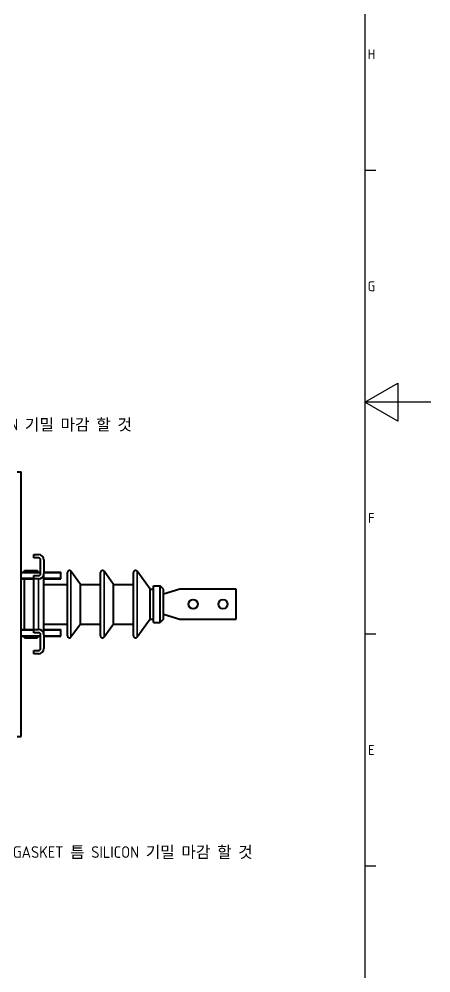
# Model space of a CAD drawing. Header units: millimetres. Extents: x 0 to 5945, y 0 to 4205.
# Drawn here: x 5323 to 5945, y 1240 to 2681 of the extents above; entities that cross this region are included whole.
import ezdxf

# ---------------------------------------------------------------- set-up
doc = ezdxf.new("R2010")
doc.units = ezdxf.units.MM
doc.header["$LTSCALE"] = 5
doc.layers.get('0').update_dxf_attribs({"color": 3, "lineweight": 25})
for name, color, linetype, lineweight in [('가시적인 것(ISO)', 3, 'Continuous', 40), ('가시적인 좁은 것(ISO)', 3, 'Continuous', 35), ('경계(ISO)', 7, 'Continuous', 25), ('기호(ISO)', 5, 'Continuous', 25)]:
    doc.layers.add(name, color=color, linetype=linetype, lineweight=lineweight)
doc.styles.add('문자 텍스트_PSTEK_POSCO', font='isocp.shx')
doc.styles.add('치수 텍스트_PSTEK_POSCO', font='isocp.shx')
doc.dimstyles.new('치수_PSTEK_POSCO$7', dxfattribs={"dimscale": 5, "dimtxt": 3.5, "dimasz": 2.5, "dimexe": 2, "dimexo": 2.5, "dimgap": 1, "dimtad": 1, "dimrnd": 1e-08, "dimdsep": 46, "dimtxsty": '치수 텍스트_PSTEK_POSCO', "dimcen": 0.09, "dimdle": 10, "dimclrd": 7, "dimclre": 7, "dimclrt": 2, "dimadec": 1, "dimazin": 2, "dimtfac": 1, "dimtmove": 0, "dimatfit": 3, "dimfxl": 0, "dimtolj": 1, "dimlwd": -1, "dimlwe": -1, "dimarcsym": 0})

# ---------------------------------------------------------------- blocks, each defined once
blk = doc.blocks.new('경계 Default Border')
at = {"layer": '경계(ISO)'}
for p, q in [((1169, 490.58), (1172.4, 490.58)), ((1169, 350.42), (1172.4, 350.42)), ((1169, 280.33), (1172.4, 280.33))]:
    blk.add_line(p, q, dxfattribs=at)
at = {"layer": '경계(ISO)', "flags": 128}
for points in [[(20, 20), (20, 821), (1169, 821), (1169, 20), (20, 20)], [(1189, 420.5), (1169, 420.5), (1179, 426.27), (1179, 414.73), (1169, 420.5)]]:
    blk.add_lwpolyline(points, dxfattribs=at)
at = {"layer": '경계(ISO)', "color": 2, "char_height": 3, "attachment_point": 7, "style": '문자 텍스트_PSTEK_POSCO'}
for s, insert in [('H', (1169.88, 524.12)), ('G', (1169.88, 454.01)), ('F', (1170.04, 383.96)), ('E', (1170.04, 313.85))]:
    blk.add_mtext(s, dxfattribs=dict(at, insert=insert))

msp = doc.modelspace()

# ---------------------------------------------------------------- linework, layer by layer
at = {"layer": '가시적인 것(ISO)'}
for p, q in [((5319.874, 1997.126), (5325.874, 1997.126)), ((5325.874, 1597.126), (5325.874, 1997.126)), ((5345.338, 1872.126), (5352.338, 1872.126)), ((5345.338, 1867.126), (5345.338, 1872.126)), ((5352.338, 1867.126), (5345.338, 1867.126)), ((5355.338, 1843.263), (5355.338, 1864.126)), ((5360.338, 1864.126), (5360.338, 1843.263)), ((5325.874, 1845.613), (5355.338, 1845.613)), ((5330.874, 1845.613), (5330.874, 1848.126)), ((5330.874, 1848.126), (5350.874, 1848.126)), ((5350.874, 1845.613), (5350.874, 1848.126)), ((5351.408, 1845.613), (5350.874, 1848.126)), ((5360.338, 1845.613), (5385.874, 1845.613)), ((5385.874, 1835.613), (5385.874, 1845.613)), ((5395.874, 1749.126), (5395.874, 1845.126)), ((5415.66, 1827.126), (5401.301, 1846.89)), ((5445.874, 1749.126), (5445.874, 1845.126)), ((5465.66, 1827.126), (5451.301, 1846.89)), ((5495.874, 1749.126), (5495.874, 1845.126)), ((5520.874, 1819.95), (5501.301, 1846.89)), ((5325.874, 1835.613), (5345.338, 1835.613)), ((5330.874, 1758.639), (5330.874, 1835.613)), ((5345.338, 1840.263), (5352.338, 1840.263)), ((5345.338, 1835.263), (5345.338, 1840.263)), ((5352.338, 1835.263), (5345.338, 1835.263)), ((5345.338, 1758.989), (5345.338, 1835.263)), ((5360.338, 1750.989), (5360.338, 1843.263)), ((5360.338, 1835.613), (5385.874, 1835.613)), ((5360.338, 1827.126), (5395.874, 1827.126)), ((5415.66, 1767.126), (5415.66, 1827.126)), ((5415.66, 1827.126), (5445.874, 1827.126)), ((5465.66, 1767.126), (5465.66, 1827.126)), ((5465.66, 1827.126), (5495.874, 1827.126)), ((5520.874, 1774.303), (5520.874, 1819.95)), ((5520.874, 1819.95), (5525.874, 1819.95)), ((5525.874, 1769.626), (5525.874, 1824.626)), ((5525.874, 1824.626), (5535.874, 1824.626)), ((5535.874, 1769.626), (5535.874, 1824.626)), ((5540.874, 1819.626), (5535.874, 1824.626)), ((5565.874, 1819.626), (5540.874, 1812.126)), ((5540.874, 1774.626), (5540.874, 1819.626)), ((5650.874, 1819.626), (5565.874, 1819.626)), ((5650.874, 1774.626), (5650.874, 1819.626)), ((5520.874, 1774.303), (5501.301, 1747.363)), ((5520.874, 1774.303), (5525.874, 1774.303)), ((5540.874, 1774.626), (5535.874, 1769.626)), ((5540.874, 1782.126), (5565.874, 1774.626)), ((5565.874, 1774.626), (5650.874, 1774.626)), ((5325.874, 1758.639), (5345.338, 1758.639)), ((5345.338, 1758.989), (5352.338, 1758.989)), ((5345.338, 1753.989), (5345.338, 1758.989)), ((5360.338, 1767.126), (5395.874, 1767.126)), ((5360.338, 1758.639), (5385.874, 1758.639)), ((5385.874, 1748.639), (5385.874, 1758.639)), ((5415.66, 1767.126), (5401.301, 1747.363)), ((5415.66, 1767.126), (5445.874, 1767.126)), ((5465.66, 1767.126), (5451.301, 1747.363)), ((5465.66, 1767.126), (5495.874, 1767.126)), ((5525.874, 1769.626), (5535.874, 1769.626)), ((5325.874, 1748.639), (5355.338, 1748.639)), ((5330.874, 1746.126), (5330.874, 1748.639)), ((5330.874, 1746.126), (5350.874, 1746.126)), ((5352.338, 1753.989), (5345.338, 1753.989)), ((5350.874, 1746.126), (5350.874, 1748.639)), ((5351.408, 1748.639), (5350.874, 1746.126)), ((5355.338, 1730.126), (5355.338, 1750.989)), ((5360.338, 1750.989), (5360.338, 1730.126)), ((5360.338, 1748.639), (5385.874, 1748.639)), ((5345.338, 1727.126), (5352.338, 1727.126)), ((5345.338, 1722.126), (5345.338, 1727.126)), ((5352.338, 1722.126), (5345.338, 1722.126)), ((5319.874, 1597.126), (5325.874, 1597.126))]:
    msp.add_line(p, q, dxfattribs=at)
for centre in [(5585.874, 1797.126), (5630.874, 1797.126)]:
    msp.add_circle(centre, 7, dxfattribs=at)
for centre, radius, start, end in [((5352.338, 1864.126), 8, 0, 90), ((5352.338, 1864.126), 3, 0, 90), ((5398.874, 1845.126), 3, 36, 180), ((5448.874, 1845.126), 3, 36, 180), ((5498.874, 1845.126), 3, 36, 180), ((5352.338, 1843.263), 3, 270, 0), ((5352.338, 1843.263), 8, 270, 0), ((5352.338, 1750.989), 8, 0, 90), ((5352.338, 1750.989), 3, 0, 90), ((5398.874, 1749.126), 3, 180, 324), ((5448.874, 1749.126), 3, 180, 324), ((5498.874, 1749.126), 3, 180, 324), ((5352.338, 1730.126), 3, 270, 0), ((5352.338, 1730.126), 8, 270, 0)]:
    msp.add_arc(centre, radius, start, end, dxfattribs=at)
at = {"layer": '가시적인 좁은 것(ISO)'}
for p, q in [((5401.301, 1747.363), (5401.301, 1846.89)), ((5451.301, 1747.363), (5451.301, 1846.89)), ((5501.301, 1747.363), (5501.301, 1846.89)), ((5355.338, 1844.716), (5325.874, 1844.716)), ((5325.874, 1836.51), (5345.338, 1836.51)), ((5352.338, 1758.989), (5352.338, 1835.263)), ((5385.874, 1844.716), (5360.338, 1844.716)), ((5360.338, 1836.51), (5385.874, 1836.51)), ((5345.338, 1757.742), (5325.874, 1757.742)), ((5325.874, 1749.536), (5355.338, 1749.536)), ((5385.874, 1757.742), (5360.338, 1757.742)), ((5360.338, 1749.536), (5385.874, 1749.536))]:
    msp.add_line(p, q, dxfattribs=at)

# ---------------------------------------------------------------- block references
at = {"xscale": 5, "yscale": 5, "zscale": 5}
msp.add_blockref('경계 Default Border', (0, 0), dxfattribs=at)

# ---------------------------------------------------------------- texts
at = {"layer": '기호(ISO)', "color": 2, "char_height": 17.5, "attachment_point": 4, "style": '치수 텍스트_PSTEK_POSCO'}
for s, insert, width in [('{\\fISOCP|b0|i0;\\H17.5000;SILICON 기밀 마감 할 것}', (5249.304, 2067.573), 278.74851), ('{\\fISOCP|b0|i0;\\H17.5000;DOOR GASKET 틈 SILICON 기밀 마감 할 것}', (5249.791, 1421.654), 484.70201)]:
    msp.add_mtext(s, dxfattribs=dict(at, insert=insert, width=width))

# ---------------------------------------------------------------- leaders
at = {"layer": '기호(ISO)', "color": 7, "annotation_type": 0, "has_hookline": 1, "hookline_direction": 0}
for points, text_width in [([(5107.785, 2207.766), (5231.804, 2067.573), (5244.304, 2067.573)], 253.851), ([(4892.524, 1766.421), (5232.291, 1421.654), (5244.791, 1421.654)], 456.656)]:
    msp.add_leader(points, dimstyle='치수_PSTEK_POSCO$7', override={"dimtad": 0}, dxfattribs=dict(at, text_width=text_width))

doc.saveas('drawing.dxf')
